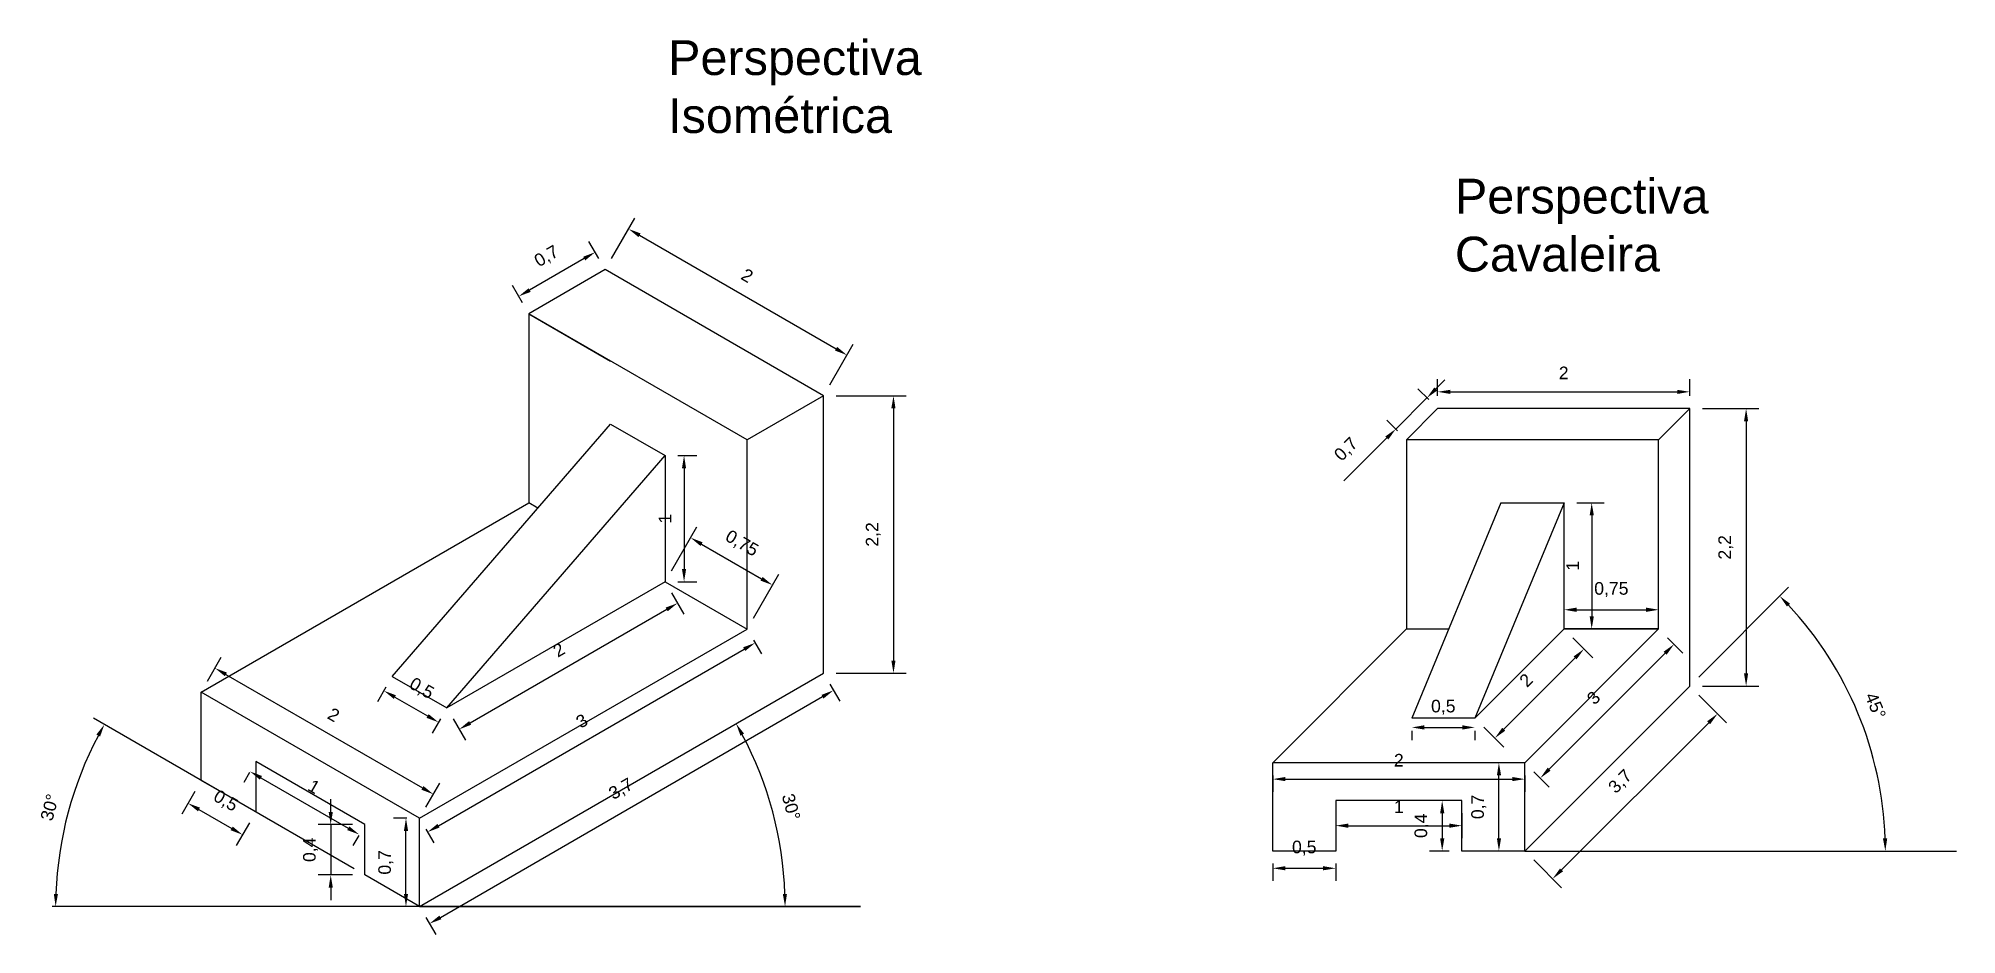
# Model space of a CAD drawing. Header units: millimetres. Extents: x 2217.4 to 2232.6, y 1651.8 to 1658.9.
import ezdxf

# ---------------------------------------------------------------- set-up
doc = ezdxf.new("R2010")
doc.units = ezdxf.units.MM
for name, color, linetype in [('Cavaleira', 7, 'Continuous'), ('Cotas', 10, 'Continuous'), ('Texto', 7, 'Continuous')]:
    doc.layers.add(name, color=color, linetype=linetype)
doc.styles.get("Standard").update_dxf_attribs({"font": 'arial.ttf'})
doc.dimstyles.new('Copy of ISO-25', dxfattribs={"dimtxt": 0.1, "dimasz": 0.1, "dimexe": 0.1, "dimexo": 0.1, "dimgap": 0.1, "dimtad": 1, "dimlfac": 2, "dimtxsty": 'Standard', "dimcen": 2.5, "dimadec": 0, "dimazin": 0, "dimtfac": 1, "dimtmove": 0, "dimatfit": 3, "dimfxl": 1, "dimarcsym": 0})
doc.dimstyles.new('ISO-25', dxfattribs={"dimtxt": 0.1, "dimasz": 0.1, "dimexe": 0.1, "dimexo": 0.1, "dimgap": 0.1, "dimtad": 1, "dimtxsty": 'Standard', "dimcen": 2.5, "dimadec": 0, "dimazin": 0, "dimtfac": 1, "dimtmove": 0, "dimatfit": 3, "dimfxl": 1, "dimarcsym": 0})

# ---------------------------------------------------------------- blocks, each defined once
blk = doc.blocks.new('*D1')
at = {"layer": 'Cotas', "color": 0, "lineweight": -2, "transparency": 16777216}
for p, q in [((2220.189, 1653.726), (2220.123, 1653.612)), ((2220.26, 1653.649), (2220.52, 1653.499)), ((2220.622, 1653.476), (2220.556, 1653.362))]:
    blk.add_line(p, q, dxfattribs=at)
at = {"layer": 'Cotas', "color": 0, "transparency": 16777216}
for points in [[(2220.268, 1653.663), (2220.252, 1653.634), (2220.173, 1653.699)], [(2220.528, 1653.513), (2220.511, 1653.484), (2220.606, 1653.449)]]:
    blk.add_solid(points, dxfattribs=at)
at = {"layer": 'Defpoints', "color": 0, "transparency": 16777216}
for p in [(2220.239, 1653.813), (2220.606, 1653.449), (2220.672, 1653.563)]:
    blk.add_point(p, dxfattribs=at)
at = {"layer": 'Cotas', "color": 0, "transparency": 16777216, "insert": (2220.47, 1653.713), "char_height": 0.1, "attachment_point": 5, "rotation": 330}
blk.add_mtext('0,5', dxfattribs=at)
blk = doc.blocks.new('*D2')
at = {"layer": 'Cotas', "color": 0, "lineweight": -2, "transparency": 16777216}
for p, q in [((2222.454, 1654.65), (2222.656, 1654.998)), ((2222.692, 1654.862), (2223.168, 1654.587)), ((2223.104, 1654.275), (2223.305, 1654.623))]:
    blk.add_line(p, q, dxfattribs=at)
at = {"layer": 'Cotas', "color": 0, "transparency": 16777216}
for points in [[(2222.701, 1654.876), (2222.684, 1654.847), (2222.606, 1654.912)], [(2223.177, 1654.601), (2223.16, 1654.572), (2223.255, 1654.537)]]:
    blk.add_solid(points, dxfattribs=at)
at = {"layer": 'Defpoints', "color": 0, "transparency": 16777216}
for p in [(2222.404, 1654.563), (2223.255, 1654.537), (2223.054, 1654.188)]:
    blk.add_point(p, dxfattribs=at)
at = {"layer": 'Cotas', "color": 0, "transparency": 16777216, "insert": (2223.01, 1654.863), "char_height": 0.1, "attachment_point": 5, "rotation": 330}
blk.add_mtext('0,75', dxfattribs=at)
blk = doc.blocks.new('*D3')
at = {"layer": 'Cotas', "color": 0, "lineweight": -2, "transparency": 16777216}
for p, q in [((2222.454, 1654.476), (2222.552, 1654.307)), ((2222.416, 1654.343), (2220.857, 1653.443)), ((2220.722, 1653.476), (2220.82, 1653.307))]:
    blk.add_line(p, q, dxfattribs=at)
at = {"layer": 'Cotas', "color": 0, "transparency": 16777216}
for points in [[(2222.407, 1654.358), (2222.424, 1654.329), (2222.502, 1654.393)], [(2220.849, 1653.458), (2220.865, 1653.429), (2220.77, 1653.393)]]:
    blk.add_solid(points, dxfattribs=at)
at = {"layer": 'Defpoints', "color": 0, "transparency": 16777216}
for p in [(2222.404, 1654.563), (2220.672, 1653.563), (2220.77, 1653.393)]:
    blk.add_point(p, dxfattribs=at)
at = {"layer": 'Cotas', "color": 0, "transparency": 16777216, "insert": (2221.561, 1654.023), "char_height": 0.1, "attachment_point": 5, "rotation": 30}
blk.add_mtext('2', dxfattribs=at)
blk = doc.blocks.new('*D4')
at = {"layer": 'Cotas', "color": 0, "lineweight": -2, "transparency": 16777216}
for p, q in [((2222.504, 1655.563), (2222.654, 1655.563)), ((2222.554, 1655.463), (2222.554, 1654.663)), ((2222.504, 1654.563), (2222.654, 1654.563))]:
    blk.add_line(p, q, dxfattribs=at)
at = {"layer": 'Cotas', "color": 0, "transparency": 16777216}
for points in [[(2222.537, 1655.463), (2222.57, 1655.463), (2222.554, 1655.563)], [(2222.537, 1654.663), (2222.57, 1654.663), (2222.554, 1654.563)]]:
    blk.add_solid(points, dxfattribs=at)
at = {"layer": 'Defpoints', "color": 0, "transparency": 16777216}
for p in [(2222.404, 1655.563), (2222.404, 1654.563), (2222.554, 1654.563)]:
    blk.add_point(p, dxfattribs=at)
at = {"layer": 'Cotas', "color": 0, "transparency": 16777216, "insert": (2222.403, 1655.063), "char_height": 0.1, "attachment_point": 5, "rotation": 90}
blk.add_mtext('1', dxfattribs=at)
blk = doc.blocks.new('*D6')
at = {"layer": 'Cotas', "color": 0, "lineweight": -2, "transparency": 16777216}
for p, q in [((2219.107, 1653.051), (2219.061, 1652.972)), ((2219.198, 1653.009), (2219.89, 1652.609)), ((2219.973, 1652.551), (2219.927, 1652.472))]:
    blk.add_line(p, q, dxfattribs=at)
at = {"layer": 'Cotas', "color": 0, "transparency": 16777216}
for points in [[(2219.206, 1653.023), (2219.189, 1652.994), (2219.111, 1653.059)], [(2219.899, 1652.623), (2219.882, 1652.594), (2219.977, 1652.559)]]:
    blk.add_solid(points, dxfattribs=at)
at = {"layer": 'Defpoints', "color": 0, "transparency": 16777216}
for p in [(2219.157, 1653.138), (2219.977, 1652.559), (2220.023, 1652.638)]:
    blk.add_point(p, dxfattribs=at)
at = {"layer": 'Cotas', "color": 0, "transparency": 16777216, "insert": (2219.619, 1652.939), "char_height": 0.1, "attachment_point": 5, "rotation": 330}
blk.add_mtext('1', dxfattribs=at)
blk = doc.blocks.new('*D7')
at = {"layer": 'Cotas', "color": 0, "lineweight": -2, "transparency": 16777216}
for p, q in [((2223.71, 1653.751), (2223.789, 1653.615)), ((2220.621, 1651.902), (2223.652, 1653.652)), ((2220.506, 1651.901), (2220.584, 1651.765))]:
    blk.add_line(p, q, dxfattribs=at)
at = {"layer": 'Cotas', "color": 0, "transparency": 16777216}
for points in [[(2223.644, 1653.666), (2223.66, 1653.637), (2223.739, 1653.702)], [(2220.613, 1651.916), (2220.629, 1651.887), (2220.534, 1651.852)]]:
    blk.add_solid(points, dxfattribs=at)
at = {"layer": 'Defpoints', "color": 0, "transparency": 16777216}
for p in [(2223.66, 1653.838), (2223.739, 1653.702), (2220.456, 1651.988)]:
    blk.add_point(p, dxfattribs=at)
at = {"layer": 'Cotas', "color": 0, "transparency": 16777216, "insert": (2222.057, 1652.915), "char_height": 0.1, "attachment_point": 5, "rotation": 30}
blk.add_mtext('3,7', dxfattribs=at)
blk = doc.blocks.new('*D8')
at = {"layer": 'Cotas', "color": 0, "lineweight": -2, "transparency": 16777216}
for p, q in [((2221.978, 1657.125), (2222.164, 1657.447)), ((2222.201, 1657.31), (2223.76, 1656.41)), ((2223.71, 1656.125), (2223.896, 1656.447))]:
    blk.add_line(p, q, dxfattribs=at)
at = {"layer": 'Cotas', "color": 0, "transparency": 16777216}
for points in [[(2222.209, 1657.325), (2222.192, 1657.296), (2222.114, 1657.36)], [(2223.768, 1656.425), (2223.751, 1656.396), (2223.846, 1656.36)]]:
    blk.add_solid(points, dxfattribs=at)
at = {"layer": 'Defpoints', "color": 0, "transparency": 16777216}
for p in [(2221.928, 1657.038), (2223.846, 1656.36), (2223.66, 1656.038)]:
    blk.add_point(p, dxfattribs=at)
at = {"layer": 'Cotas', "color": 0, "transparency": 16777216, "insert": (2223.055, 1656.991), "char_height": 0.1, "attachment_point": 5, "rotation": 330}
blk.add_mtext('2', dxfattribs=at)
blk = doc.blocks.new('*D9')
at = {"layer": 'Cotas', "color": 0, "lineweight": -2, "transparency": 16777216}
for p, q in [((2223.76, 1656.038), (2224.315, 1656.038)), ((2224.215, 1655.938), (2224.215, 1653.938)), ((2223.76, 1653.838), (2224.315, 1653.838))]:
    blk.add_line(p, q, dxfattribs=at)
at = {"layer": 'Cotas', "color": 0, "transparency": 16777216}
for points in [[(2224.198, 1655.938), (2224.231, 1655.938), (2224.215, 1656.038)], [(2224.198, 1653.938), (2224.231, 1653.938), (2224.215, 1653.838)]]:
    blk.add_solid(points, dxfattribs=at)
at = {"layer": 'Defpoints', "color": 0, "transparency": 16777216}
for p in [(2223.66, 1656.038), (2223.66, 1653.838), (2224.215, 1653.838)]:
    blk.add_point(p, dxfattribs=at)
at = {"layer": 'Cotas', "color": 0, "transparency": 16777216, "insert": (2224.055, 1654.938), "char_height": 0.1, "attachment_point": 5, "rotation": 90}
blk.add_mtext('2,2', dxfattribs=at)
blk = doc.blocks.new('*D11')
at = {"layer": 'Cotas', "color": 0, "lineweight": -2, "transparency": 16777216}
for p, q in [((2223.104, 1654.101), (2223.167, 1653.992)), ((2220.606, 1652.628), (2223.031, 1654.028)), ((2220.506, 1652.601), (2220.569, 1652.492))]:
    blk.add_line(p, q, dxfattribs=at)
at = {"layer": 'Cotas', "color": 0, "transparency": 16777216}
for points in [[(2223.022, 1654.043), (2223.039, 1654.014), (2223.117, 1654.078)], [(2220.598, 1652.643), (2220.614, 1652.614), (2220.519, 1652.578)]]:
    blk.add_solid(points, dxfattribs=at)
at = {"layer": 'Defpoints', "color": 0, "transparency": 16777216}
for p in [(2223.054, 1654.188), (2223.117, 1654.078), (2220.456, 1652.688)]:
    blk.add_point(p, dxfattribs=at)
at = {"layer": 'Cotas', "color": 0, "transparency": 16777216, "insert": (2221.743, 1653.459), "char_height": 0.1, "attachment_point": 5, "rotation": 30}
blk.add_mtext('3', dxfattribs=at)
blk = doc.blocks.new('*D12')
at = {"layer": 'Cotas', "color": 0, "lineweight": -2, "transparency": 16777216}
for p, q in [((2220.356, 1652.688), (2220.248, 1652.688)), ((2220.348, 1652.088), (2220.348, 1652.588)), ((2220.356, 1651.988), (2220.248, 1651.988))]:
    blk.add_line(p, q, dxfattribs=at)
at = {"layer": 'Cotas', "color": 0, "transparency": 16777216}
for points in [[(2220.332, 1652.588), (2220.365, 1652.588), (2220.348, 1652.688)], [(2220.332, 1652.088), (2220.365, 1652.088), (2220.348, 1651.988)]]:
    blk.add_solid(points, dxfattribs=at)
at = {"layer": 'Defpoints', "color": 0, "transparency": 16777216}
for p in [(2220.348, 1652.688), (2220.456, 1652.688), (2220.456, 1651.988)]:
    blk.add_point(p, dxfattribs=at)
at = {"layer": 'Cotas', "color": 0, "transparency": 16777216, "insert": (2220.188, 1652.338), "char_height": 0.1, "attachment_point": 5, "rotation": 90}
blk.add_mtext('0,7', dxfattribs=at)
blk = doc.blocks.new('*D13')
at = {"layer": 'Cotas', "color": 0, "lineweight": -2, "transparency": 16777216}
for p, q in [((2221.878, 1657.125), (2221.799, 1657.262)), ((2221.762, 1657.126), (2221.329, 1656.876)), ((2221.272, 1656.775), (2221.192, 1656.912))]:
    blk.add_line(p, q, dxfattribs=at)
at = {"layer": 'Cotas', "color": 0, "transparency": 16777216}
for points in [[(2221.754, 1657.14), (2221.77, 1657.111), (2221.849, 1657.176)], [(2221.321, 1656.89), (2221.337, 1656.861), (2221.242, 1656.826)]]:
    blk.add_solid(points, dxfattribs=at)
at = {"layer": 'Defpoints', "color": 0, "transparency": 16777216}
for p in [(2221.928, 1657.038), (2221.242, 1656.826), (2221.322, 1656.688)]:
    blk.add_point(p, dxfattribs=at)
at = {"layer": 'Cotas', "color": 0, "transparency": 16777216, "insert": (2221.466, 1657.139), "char_height": 0.1, "attachment_point": 5, "rotation": 30}
blk.add_mtext('0,7', dxfattribs=at)
blk = doc.blocks.new('*D14')
at = {"layer": 'Cotas', "color": 0, "lineweight": -2, "transparency": 16777216}
for p, q in [((2218.674, 1652.901), (2218.569, 1652.721)), ((2218.706, 1652.757), (2218.966, 1652.607)), ((2219.107, 1652.651), (2219.002, 1652.471))]:
    blk.add_line(p, q, dxfattribs=at)
at = {"layer": 'Cotas', "color": 0, "transparency": 16777216}
for points in [[(2218.714, 1652.772), (2218.698, 1652.743), (2218.619, 1652.807)], [(2218.974, 1652.622), (2218.957, 1652.593), (2219.052, 1652.557)]]:
    blk.add_solid(points, dxfattribs=at)
at = {"layer": 'Defpoints', "color": 0, "transparency": 16777216}
for p in [(2218.724, 1652.988), (2219.157, 1652.738), (2219.052, 1652.557)]:
    blk.add_point(p, dxfattribs=at)
at = {"layer": 'Cotas', "color": 0, "transparency": 16777216, "insert": (2218.916, 1652.821), "char_height": 0.1, "attachment_point": 5, "rotation": 330}
blk.add_mtext('0,5', dxfattribs=at)
blk = doc.blocks.new('*D15')
at = {"layer": 'Cotas', "color": 0, "lineweight": -2, "transparency": 16777216}
for p, q in [((2219.751, 1652.738), (2219.751, 1652.838)), ((2219.923, 1652.638), (2219.651, 1652.638)), ((2219.751, 1652.638), (2219.751, 1652.238)), ((2219.923, 1652.238), (2219.651, 1652.238)), ((2219.751, 1652.138), (2219.751, 1652.038))]:
    blk.add_line(p, q, dxfattribs=at)
at = {"layer": 'Cotas', "color": 0, "transparency": 16777216}
for points in [[(2219.735, 1652.738), (2219.768, 1652.738), (2219.751, 1652.638)], [(2219.735, 1652.138), (2219.768, 1652.138), (2219.751, 1652.238)]]:
    blk.add_solid(points, dxfattribs=at)
at = {"layer": 'Defpoints', "color": 0, "transparency": 16777216}
for p in [(2220.023, 1652.638), (2219.751, 1652.238), (2220.023, 1652.238)]:
    blk.add_point(p, dxfattribs=at)
at = {"layer": 'Cotas', "color": 0, "transparency": 16777216, "insert": (2219.591, 1652.438), "char_height": 0.1, "attachment_point": 5, "rotation": 90}
blk.add_mtext('0,4', dxfattribs=at)
blk = doc.blocks.new('*D16')
at = {"layer": 'Cotas', "color": 0, "lineweight": -2, "transparency": 16777216}
for p, q in [((2229.534, 1654.289), (2229.534, 1654.441)), ((2230.284, 1654.289), (2230.284, 1654.441)), ((2229.634, 1654.341), (2230.184, 1654.341))]:
    blk.add_line(p, q, dxfattribs=at)
at = {"layer": 'Cotas', "color": 0, "transparency": 16777216}
for points in [[(2229.634, 1654.358), (2229.634, 1654.324), (2229.534, 1654.341)], [(2230.184, 1654.358), (2230.184, 1654.324), (2230.284, 1654.341)]]:
    blk.add_solid(points, dxfattribs=at)
at = {"layer": 'Defpoints', "color": 0, "transparency": 16777216}
for p in [(2230.284, 1654.341), (2229.534, 1654.189), (2230.284, 1654.189)]:
    blk.add_point(p, dxfattribs=at)
at = {"layer": 'Cotas', "color": 0, "transparency": 16777216, "insert": (2229.909, 1654.501), "char_height": 0.1, "attachment_point": 5}
blk.add_mtext('0,75', dxfattribs=at)
blk = doc.blocks.new('*D17')
at = {"layer": 'Cotas', "color": 0, "lineweight": -2, "transparency": 16777216}
for p, q in [((2229.634, 1655.189), (2229.853, 1655.189)), ((2229.753, 1655.089), (2229.753, 1654.289)), ((2229.634, 1654.189), (2229.853, 1654.189))]:
    blk.add_line(p, q, dxfattribs=at)
at = {"layer": 'Cotas', "color": 0, "transparency": 16777216}
for points in [[(2229.737, 1655.089), (2229.77, 1655.089), (2229.753, 1655.189)], [(2229.737, 1654.289), (2229.77, 1654.289), (2229.753, 1654.189)]]:
    blk.add_solid(points, dxfattribs=at)
at = {"layer": 'Defpoints', "color": 0, "transparency": 16777216}
for p in [(2229.534, 1655.189), (2229.534, 1654.189), (2229.753, 1654.189)]:
    blk.add_point(p, dxfattribs=at)
at = {"layer": 'Cotas', "color": 0, "transparency": 16777216, "insert": (2229.603, 1654.689), "char_height": 0.1, "attachment_point": 5, "rotation": 90}
blk.add_mtext('1', dxfattribs=at)
blk = doc.blocks.new('*D18')
at = {"layer": 'Cotas', "color": 0, "lineweight": -2, "transparency": 16777216}
for p, q in [((2228.326, 1653.382), (2228.326, 1653.308)), ((2228.426, 1653.408), (2228.726, 1653.408)), ((2228.826, 1653.382), (2228.826, 1653.308))]:
    blk.add_line(p, q, dxfattribs=at)
at = {"layer": 'Cotas', "color": 0, "transparency": 16777216}
for points in [[(2228.426, 1653.425), (2228.426, 1653.391), (2228.326, 1653.408)], [(2228.726, 1653.425), (2228.726, 1653.391), (2228.826, 1653.408)]]:
    blk.add_solid(points, dxfattribs=at)
at = {"layer": 'Defpoints', "color": 0, "transparency": 16777216}
for p in [(2228.326, 1653.482), (2228.826, 1653.482), (2228.826, 1653.408)]:
    blk.add_point(p, dxfattribs=at)
at = {"layer": 'Cotas', "color": 0, "transparency": 16777216, "insert": (2228.576, 1653.568), "char_height": 0.1, "attachment_point": 5}
blk.add_mtext('0,5', dxfattribs=at)
blk = doc.blocks.new('*D19')
at = {"layer": 'Cotas', "color": 0, "lineweight": -2, "transparency": 16777216}
for p, q in [((2227.223, 1652.328), (2227.223, 1652.191)), ((2227.323, 1652.291), (2227.623, 1652.291)), ((2227.723, 1652.328), (2227.723, 1652.191))]:
    blk.add_line(p, q, dxfattribs=at)
at = {"layer": 'Cotas', "color": 0, "transparency": 16777216}
for points in [[(2227.323, 1652.308), (2227.323, 1652.275), (2227.223, 1652.291)], [(2227.623, 1652.308), (2227.623, 1652.275), (2227.723, 1652.291)]]:
    blk.add_solid(points, dxfattribs=at)
at = {"layer": 'Defpoints', "color": 0, "transparency": 16777216}
for p in [(2227.223, 1652.428), (2227.723, 1652.428), (2227.723, 1652.291)]:
    blk.add_point(p, dxfattribs=at)
at = {"layer": 'Cotas', "color": 0, "transparency": 16777216, "insert": (2227.473, 1652.451), "char_height": 0.1, "attachment_point": 5}
blk.add_mtext('0,5', dxfattribs=at)
blk = doc.blocks.new('*D20')
at = {"layer": 'Cotas', "color": 0, "lineweight": -2, "transparency": 16777216}
for p, q in [((2227.723, 1652.728), (2227.723, 1652.529)), ((2228.723, 1652.728), (2228.723, 1652.529)), ((2227.823, 1652.629), (2228.623, 1652.629))]:
    blk.add_line(p, q, dxfattribs=at)
at = {"layer": 'Cotas', "color": 0, "transparency": 16777216}
for points in [[(2227.823, 1652.646), (2227.823, 1652.612), (2227.723, 1652.629)], [(2228.623, 1652.646), (2228.623, 1652.612), (2228.723, 1652.629)]]:
    blk.add_solid(points, dxfattribs=at)
at = {"layer": 'Defpoints', "color": 0, "transparency": 16777216}
for p in [(2227.723, 1652.828), (2228.723, 1652.828), (2228.723, 1652.629)]:
    blk.add_point(p, dxfattribs=at)
at = {"layer": 'Cotas', "color": 0, "transparency": 16777216, "insert": (2228.223, 1652.779), "char_height": 0.1, "attachment_point": 5}
blk.add_mtext('1', dxfattribs=at)
blk = doc.blocks.new('*D21')
at = {"layer": 'Cotas', "color": 0, "lineweight": -2, "transparency": 16777216}
for p, q in [((2227.223, 1653.028), (2227.223, 1652.898)), ((2227.323, 1652.998), (2229.123, 1652.998)), ((2229.223, 1653.028), (2229.223, 1652.898))]:
    blk.add_line(p, q, dxfattribs=at)
at = {"layer": 'Cotas', "color": 0, "transparency": 16777216}
for points in [[(2227.323, 1653.015), (2227.323, 1652.982), (2227.223, 1652.998)], [(2229.123, 1653.015), (2229.123, 1652.982), (2229.223, 1652.998)]]:
    blk.add_solid(points, dxfattribs=at)
at = {"layer": 'Defpoints', "color": 0, "transparency": 16777216}
for p in [(2227.223, 1653.128), (2229.223, 1653.128), (2229.223, 1652.998)]:
    blk.add_point(p, dxfattribs=at)
at = {"layer": 'Cotas', "color": 0, "transparency": 16777216, "insert": (2228.223, 1653.148), "char_height": 0.1, "attachment_point": 5}
blk.add_mtext('2', dxfattribs=at)
blk = doc.blocks.new('*D22')
at = {"layer": 'Cotas', "color": 0, "lineweight": -2, "transparency": 16777216}
for p, q in [((2228.531, 1656.036), (2228.531, 1656.169)), ((2228.631, 1656.069), (2230.431, 1656.069)), ((2230.531, 1656.036), (2230.531, 1656.169))]:
    blk.add_line(p, q, dxfattribs=at)
at = {"layer": 'Cotas', "color": 0, "transparency": 16777216}
for points in [[(2228.631, 1656.085), (2228.631, 1656.052), (2228.531, 1656.069)], [(2230.431, 1656.085), (2230.431, 1656.052), (2230.531, 1656.069)]]:
    blk.add_solid(points, dxfattribs=at)
at = {"layer": 'Defpoints', "color": 0, "transparency": 16777216}
for p in [(2230.531, 1656.069), (2228.531, 1655.936), (2230.531, 1655.936)]:
    blk.add_point(p, dxfattribs=at)
at = {"layer": 'Cotas', "color": 0, "transparency": 16777216, "insert": (2229.531, 1656.219), "char_height": 0.1, "attachment_point": 5}
blk.add_mtext('2', dxfattribs=at)
blk = doc.blocks.new('*D23')
at = {"layer": 'Cotas', "color": 0, "lineweight": -2, "transparency": 16777216}
for p, q in [((2230.631, 1655.936), (2231.078, 1655.936)), ((2230.978, 1655.836), (2230.978, 1653.836)), ((2230.631, 1653.736), (2231.078, 1653.736))]:
    blk.add_line(p, q, dxfattribs=at)
at = {"layer": 'Cotas', "color": 0, "transparency": 16777216}
for points in [[(2230.961, 1655.836), (2230.994, 1655.836), (2230.978, 1655.936)], [(2230.961, 1653.836), (2230.994, 1653.836), (2230.978, 1653.736)]]:
    blk.add_solid(points, dxfattribs=at)
at = {"layer": 'Defpoints', "color": 0, "transparency": 16777216}
for p in [(2230.531, 1655.936), (2230.531, 1653.736), (2230.978, 1653.736)]:
    blk.add_point(p, dxfattribs=at)
at = {"layer": 'Cotas', "color": 0, "transparency": 16777216, "insert": (2230.817, 1654.836), "char_height": 0.1, "attachment_point": 5, "rotation": 90}
blk.add_mtext('2,2', dxfattribs=at)
blk = doc.blocks.new('*D28')
at = {"layer": 'Cotas', "color": 0, "lineweight": -2, "transparency": 16777216}
for p, q in [((2230.602, 1653.665), (2230.822, 1653.445)), ((2230.681, 1653.445), (2229.514, 1652.278)), ((2229.294, 1652.357), (2229.514, 1652.137))]:
    blk.add_line(p, q, dxfattribs=at)
at = {"layer": 'Cotas', "color": 0, "transparency": 16777216}
for points in [[(2230.669, 1653.457), (2230.692, 1653.433), (2230.751, 1653.516)], [(2229.502, 1652.29), (2229.526, 1652.267), (2229.443, 1652.208)]]:
    blk.add_solid(points, dxfattribs=at)
at = {"layer": 'Defpoints', "color": 0, "transparency": 16777216}
for p in [(2230.531, 1653.736), (2229.223, 1652.428), (2229.443, 1652.208)]:
    blk.add_point(p, dxfattribs=at)
at = {"layer": 'Cotas', "color": 0, "transparency": 16777216, "insert": (2229.984, 1652.975), "char_height": 0.1, "attachment_point": 5, "rotation": 45}
blk.add_mtext('3,7', dxfattribs=at)
blk = doc.blocks.new('*D29')
at = {"layer": 'Cotas', "color": 0, "lineweight": -2, "transparency": 16777216}
for p, q in [((2228.46, 1656.007), (2228.375, 1656.092)), ((2228.517, 1656.092), (2228.588, 1656.163)), ((2228.446, 1656.021), (2228.199, 1655.774)), ((2228.213, 1655.759), (2228.128, 1655.844)), ((2228.128, 1655.703), (2227.787, 1655.362))]:
    blk.add_line(p, q, dxfattribs=at)
at = {"layer": 'Cotas', "color": 0, "transparency": 16777216}
for points in [[(2228.505, 1656.104), (2228.529, 1656.08), (2228.446, 1656.021)], [(2228.116, 1655.715), (2228.14, 1655.691), (2228.199, 1655.774)]]:
    blk.add_solid(points, dxfattribs=at)
at = {"layer": 'Defpoints', "color": 0, "transparency": 16777216}
for p in [(2228.531, 1655.936), (2228.199, 1655.774), (2228.284, 1655.689)]:
    blk.add_point(p, dxfattribs=at)
at = {"layer": 'Cotas', "color": 0, "transparency": 16777216, "insert": (2227.809, 1655.61), "char_height": 0.1, "attachment_point": 5, "rotation": 45}
blk.add_mtext('0,7', dxfattribs=at)
blk = doc.blocks.new('*D30')
at = {"layer": 'Cotas', "color": 0, "lineweight": -2, "transparency": 16777216}
for p, q in [((2230.602, 1653.807), (2231.315, 1654.52)), ((2230.354, 1654.118), (2230.476, 1653.996)), ((2230.335, 1653.996), (2229.416, 1653.077)), ((2229.294, 1653.057), (2229.416, 1652.935))]:
    blk.add_line(p, q, dxfattribs=at)
blk.add_arc((2229.223, 1652.428), 2.859, 2.0043, 42.9957, dxfattribs=at)
at = {"layer": 'Cotas', "color": 0, "transparency": 16777216}
for points in [[(2231.302, 1654.366), (2231.326, 1654.389), (2231.244, 1654.45)], [(2230.323, 1654.008), (2230.347, 1653.984), (2230.406, 1654.067)], [(2229.404, 1653.089), (2229.427, 1653.065), (2229.345, 1653.006)], [(2232.097, 1652.528), (2232.063, 1652.528), (2232.082, 1652.428)]]:
    blk.add_solid(points, dxfattribs=at)
at = {"layer": 'Defpoints', "color": 0, "transparency": 16777216}
for p in [(2230.284, 1654.189), (2230.531, 1653.736), (2231.984, 1653.168), (2229.223, 1653.128), (2229.345, 1653.006), (2229.223, 1652.428), (2229.223, 1652.428), (2232.648, 1652.428)]:
    blk.add_point(p, dxfattribs=at)
at = {"layer": 'Cotas', "color": 0, "transparency": 16777216, "char_height": 0.1, "attachment_point": 5}
for s, insert, rotation in [('3', (2229.768, 1653.643), 45), ('45°', (2232.004, 1653.58), 292.5)]:
    blk.add_mtext(s, dxfattribs=dict(at, insert=insert, rotation=rotation))
blk = doc.blocks.new('*D31')
at = {"layer": 'Cotas', "color": 0, "lineweight": -2, "transparency": 16777216}
for p, q in [((2229.604, 1654.118), (2229.763, 1653.959)), ((2229.621, 1653.959), (2229.056, 1653.394)), ((2228.897, 1653.411), (2229.056, 1653.252))]:
    blk.add_line(p, q, dxfattribs=at)
blk.add_arc((2220.456, 1651.988), 2.9, 1.9761, 28.0239, dxfattribs=at)
at = {"layer": 'Cotas', "color": 0, "transparency": 16777216}
for points in [[(2229.61, 1653.971), (2229.633, 1653.948), (2229.692, 1654.03)], [(2223.001, 1653.342), (2223.03, 1653.359), (2222.967, 1653.438)], [(2229.044, 1653.406), (2229.067, 1653.382), (2228.985, 1653.323)], [(2223.37, 1652.088), (2223.337, 1652.088), (2223.355, 1651.988)]]:
    blk.add_solid(points, dxfattribs=at)
at = {"layer": 'Defpoints', "color": 0, "transparency": 16777216}
for p in [(2229.534, 1654.189), (2223.66, 1653.838), (2228.826, 1653.482), (2228.985, 1653.323), (2223.311, 1652.492), (2217.541, 1651.988), (2220.456, 1651.988), (2223.953, 1651.988)]:
    blk.add_point(p, dxfattribs=at)
at = {"layer": 'Cotas', "color": 0, "transparency": 16777216, "char_height": 0.1, "attachment_point": 5}
for s, insert, rotation in [('2', (2229.232, 1653.783), 45), ('30°', (2223.403, 1652.778), 285)]:
    blk.add_mtext(s, dxfattribs=dict(at, insert=insert, rotation=rotation))
blk = doc.blocks.new('*D32')
at = {"layer": 'Cotas', "color": 0, "lineweight": -2, "transparency": 16777216}
for p, q in [((2219.936, 1652.288), (2217.87, 1653.481)), ((2229.123, 1653.128), (2228.917, 1653.128)), ((2229.017, 1652.528), (2229.017, 1653.028)), ((2229.123, 1652.428), (2228.917, 1652.428))]:
    blk.add_line(p, q, dxfattribs=at)
blk.add_arc((2220.456, 1651.988), 2.886, 151.9852, 178.0148, dxfattribs=at)
at = {"layer": 'Cotas', "color": 0, "transparency": 16777216}
for points in [[(2217.893, 1653.352), (2217.922, 1653.336), (2217.956, 1653.431)], [(2229.001, 1653.028), (2229.034, 1653.028), (2229.017, 1653.128)], [(2229.001, 1652.528), (2229.034, 1652.528), (2229.017, 1652.428)], [(2217.588, 1652.088), (2217.555, 1652.088), (2217.569, 1651.988)]]:
    blk.add_solid(points, dxfattribs=at)
at = {"layer": 'Defpoints', "color": 0, "transparency": 16777216}
for p in [(2229.017, 1653.128), (2229.223, 1653.128), (2217.744, 1652.975), (2229.223, 1652.428), (2220.023, 1652.238), (2217.541, 1651.988), (2220.456, 1651.988), (2223.953, 1651.988)]:
    blk.add_point(p, dxfattribs=at)
at = {"layer": 'Cotas', "color": 0, "transparency": 16777216, "char_height": 0.1, "attachment_point": 5}
for s, insert, rotation in [('30°', (2217.522, 1652.774), 75), ('0,7', (2228.857, 1652.778), 90)]:
    blk.add_mtext(s, dxfattribs=dict(at, insert=insert, rotation=rotation))
blk = doc.blocks.new('*D33')
at = {"layer": 'Cotas', "color": 0, "lineweight": -2, "transparency": 16777216}
for p, q in [((2228.623, 1652.828), (2228.467, 1652.828)), ((2228.567, 1652.728), (2228.567, 1652.528)), ((2228.623, 1652.428), (2228.467, 1652.428))]:
    blk.add_line(p, q, dxfattribs=at)
at = {"layer": 'Cotas', "color": 0, "transparency": 16777216}
for points in [[(2228.551, 1652.728), (2228.584, 1652.728), (2228.567, 1652.828)], [(2228.551, 1652.528), (2228.584, 1652.528), (2228.567, 1652.428)]]:
    blk.add_solid(points, dxfattribs=at)
at = {"layer": 'Defpoints', "color": 0, "transparency": 16777216}
for p in [(2228.723, 1652.828), (2228.567, 1652.428), (2228.723, 1652.428)]:
    blk.add_point(p, dxfattribs=at)
at = {"layer": 'Cotas', "color": 0, "transparency": 16777216, "insert": (2228.407, 1652.628), "char_height": 0.1, "attachment_point": 5, "rotation": 90}
blk.add_mtext('0,4', dxfattribs=at)
blk = doc.blocks.new('*D34')
at = {"layer": 'Cotas', "color": 0, "lineweight": -2, "transparency": 16777216}
for p, q in [((2218.774, 1653.775), (2218.883, 1653.965)), ((2218.92, 1653.828), (2220.479, 1652.928)), ((2220.506, 1652.775), (2220.616, 1652.965))]:
    blk.add_line(p, q, dxfattribs=at)
at = {"layer": 'Cotas', "color": 0, "transparency": 16777216}
for points in [[(2218.928, 1653.843), (2218.912, 1653.814), (2218.833, 1653.878)], [(2220.487, 1652.943), (2220.471, 1652.914), (2220.566, 1652.878)]]:
    blk.add_solid(points, dxfattribs=at)
at = {"layer": 'Defpoints', "color": 0, "transparency": 16777216}
for p in [(2218.724, 1653.688), (2220.566, 1652.878), (2220.456, 1652.688)]:
    blk.add_point(p, dxfattribs=at)
at = {"layer": 'Cotas', "color": 0, "transparency": 16777216, "insert": (2219.775, 1653.508), "char_height": 0.1, "attachment_point": 5, "rotation": 330}
blk.add_mtext('2', dxfattribs=at)

msp = doc.modelspace()

# ---------------------------------------------------------------- linework, layer by layer
for p, q in [((2221.928, 1657.0381), (2221.3218, 1656.6881)), ((2223.6601, 1656.0381), (2221.928, 1657.0381)), ((2223.0538, 1655.6881), (2221.3218, 1656.6881)), ((2221.3218, 1656.6881), (2221.9713, 1656.3131)), ((2221.3218, 1656.6881), (2221.3218, 1655.1881)), ((2223.6601, 1656.0381), (2223.0538, 1655.6881)), ((2223.6601, 1653.8381), (2223.6601, 1656.0381)), ((2220.2393, 1653.8131), (2221.9713, 1655.8131)), ((2221.9713, 1655.8131), (2222.4043, 1655.5631)), ((2223.0538, 1654.1881), (2223.0538, 1655.6881)), ((2220.6723, 1653.5631), (2222.4043, 1655.5631)), ((2222.4043, 1655.5631), (2222.4043, 1654.5631)), ((2218.7237, 1653.6881), (2221.3218, 1655.1881)), ((2221.394, 1655.1464), (2221.3218, 1655.1881)), ((2222.4043, 1654.5631), (2220.6723, 1653.5631)), ((2222.4043, 1654.5631), (2223.0538, 1654.1881)), ((2220.4558, 1652.6881), (2223.0538, 1654.1881)), ((2220.2393, 1653.8131), (2220.6723, 1653.5631)), ((2220.4558, 1651.9881), (2223.6601, 1653.8381)), ((2218.7237, 1652.9881), (2218.7237, 1653.6881)), ((2220.4558, 1652.6881), (2218.7237, 1653.6881)), ((2219.1567, 1652.7381), (2218.7237, 1652.9881)), ((2220.0228, 1652.6381), (2219.1567, 1653.1381)), ((2219.1567, 1653.1381), (2219.1567, 1652.7381)), ((2220.4558, 1651.9881), (2220.4558, 1652.6881)), ((2220.0228, 1652.2381), (2220.0228, 1652.6381)), ((2229.2229, 1652.428), (2232.6476, 1652.428)), ((2220.4558, 1651.9881), (2220.0228, 1652.2381)), ((2223.9529, 1651.9881), (2217.541, 1651.9881)), ((2220.4558, 1651.9881), (2223.9529, 1651.9881))]:
    msp.add_line(p, q)
at = {"layer": 'Cavaleira'}
for p, q in [((2228.2836, 1655.6887), (2228.5311, 1655.9361)), ((2230.5311, 1655.9361), (2228.5311, 1655.9361)), ((2230.2836, 1655.6887), (2230.5311, 1655.9361)), ((2230.5311, 1653.7361), (2230.5311, 1655.9361)), ((2230.2836, 1655.6887), (2228.2836, 1655.6887)), ((2228.2836, 1655.6887), (2228.2836, 1654.1887)), ((2230.2836, 1654.1887), (2230.2836, 1655.6887)), ((2229.0336, 1655.1887), (2228.3265, 1653.4816)), ((2229.5336, 1655.1887), (2228.8265, 1653.4816)), ((2229.0336, 1655.1887), (2229.5336, 1655.1887)), ((2229.5336, 1654.1887), (2229.5336, 1655.1887)), ((2227.2229, 1653.128), (2228.2836, 1654.1887)), ((2228.2836, 1654.1887), (2228.6194, 1654.1887)), ((2229.5336, 1654.1887), (2228.8265, 1653.4816)), ((2229.2229, 1653.128), (2230.2836, 1654.1887)), ((2230.2836, 1654.1887), (2229.5336, 1654.1887)), ((2229.5336, 1654.1887), (2230.2836, 1654.1887)), ((2229.2229, 1652.428), (2230.5311, 1653.7361)), ((2228.8265, 1653.4816), (2228.3265, 1653.4816)), ((2227.2229, 1652.428), (2227.2229, 1653.128)), ((2229.2229, 1653.128), (2227.2229, 1653.128)), ((2229.2229, 1652.428), (2229.2229, 1653.128)), ((2228.7229, 1652.828), (2227.7229, 1652.828)), ((2227.7229, 1652.828), (2227.7229, 1652.428)), ((2228.7229, 1652.428), (2228.7229, 1652.828)), ((2227.7229, 1652.428), (2227.2229, 1652.428)), ((2229.2229, 1652.428), (2228.7229, 1652.428))]:
    msp.add_line(p, q, dxfattribs=at)

# ---------------------------------------------------------------- texts
at = {"layer": 'Texto', "char_height": 0.2757, "attachment_point": 1}
for s, insert in [('Perspectiva Isométrica', (2222.4271, 1658.8566)), ('Perspectiva Cavaleira', (2228.668, 1657.7585))]:
    msp.add_mtext_dynamic_manual_height_columns(s, width=0.007992, gutter_width=12.5, heights=[0], dxfattribs=dict(at, insert=insert))

# ---------------------------------------------------------------- dimensions: what is measured, and where the dimension line sits
at = {"layer": 'Cotas'}
for p1, p2, distance, dimstyle, picture, middle in [((2221.928, 1657.0381), (2223.6601, 1656.0381), 0.3722, 'ISO-25', '*D8', (2223.0553, 1656.9906)), ((2221.928, 1657.0381), (2221.3218, 1656.6881), -0.1587, 'ISO-25', '*D13', (2221.4655, 1657.1392)), ((2228.5311, 1655.9361), (2230.5311, 1655.9361), 0.1325, 'ISO-25', '*D22', (2229.5311, 1656.2188)), ((2223.6601, 1656.0381), (2223.6601, 1653.8381), 0.5546, 'ISO-25', '*D9', (2224.0545, 1654.9381)), ((2228.5311, 1655.9361), (2228.2836, 1655.6887), -0.1201, 'Copy of ISO-25', '*D29', (2227.809, 1655.6103)), ((2230.5311, 1655.9361), (2230.5311, 1653.7361), 0.4465, 'ISO-25', '*D23', (2230.8175, 1654.8361)), ((2222.4043, 1655.5631), (2222.4043, 1654.5631), 0.1492, 'ISO-25', '*D4', (2222.4033, 1655.0631)), ((2229.5336, 1655.1887), (2229.5336, 1654.1887), 0.2197, 'ISO-25', '*D17', (2229.6031, 1654.6887)), ((2222.4043, 1654.5631), (2223.0538, 1654.1881), 0.4025, 'ISO-25', '*D2', (2223.0104, 1654.8628)), ((2222.4043, 1654.5631), (2220.6723, 1653.5631), 0.1962, 'ISO-25', '*D3', (2221.5613, 1654.0233)), ((2230.2836, 1654.1887), (2229.2229, 1653.128), 0.1725, 'Copy of ISO-25', '*D30', (2229.7684, 1653.6432)), ((2229.5336, 1654.1887), (2230.2836, 1654.1887), 0.1524, 'ISO-25', '*D16', (2229.9086, 1654.5012)), ((2229.5336, 1654.1887), (2228.8265, 1653.4816), 0.2241, 'Copy of ISO-25', '*D31', (2229.2323, 1653.7828)), ((2220.4558, 1652.6881), (2223.0538, 1654.1881), -0.1269, 'ISO-25', '*D11', (2221.7427, 1653.459)), ((2218.7237, 1653.6881), (2220.4558, 1652.6881), 0.2195, 'ISO-25', '*D34', (2219.7746, 1653.5083)), ((2220.2393, 1653.8131), (2220.6723, 1653.5631), -0.1319, 'ISO-25', '*D1', (2220.4699, 1653.7125)), ((2220.4558, 1651.9881), (2223.6601, 1653.8381), -0.1574, 'ISO-25', '*D7', (2222.0566, 1652.9154)), ((2228.3265, 1653.4816), (2228.8265, 1653.4816), -0.0736, 'ISO-25', '*D18', (2228.5765, 1653.5681)), ((2230.5311, 1653.7361), (2229.2229, 1652.428), 0.3115, 'Copy of ISO-25', '*D28', (2229.9841, 1652.975)), ((2229.2229, 1652.428), (2229.2229, 1653.128), 0.2058, 'ISO-25', '*D32', (2228.8571, 1652.778)), ((2227.2229, 1653.128), (2229.2229, 1653.128), -0.1297, 'ISO-25', '*D21', (2228.2229, 1653.1485)), ((2218.7237, 1652.9881), (2219.1567, 1652.7381), -0.2089, 'ISO-25', '*D14', (2218.9158, 1652.8208)), ((2219.1567, 1653.1381), (2220.0228, 1652.6381), -0.0914, 'ISO-25', '*D6', (2219.6191, 1652.939)), ((2220.0228, 1652.6381), (2220.0228, 1652.2381), -0.2713, 'ISO-25', '*D15', (2219.5914, 1652.4381)), ((2227.7229, 1652.828), (2228.7229, 1652.828), -0.1989, 'ISO-25', '*D20', (2228.2229, 1652.7794)), ((2220.4558, 1651.9881), (2220.4558, 1652.6881), 0.1075, 'ISO-25', '*D12', (2220.1881, 1652.3381)), ((2228.7229, 1652.828), (2228.7229, 1652.428), -0.1555, 'ISO-25', '*D33', (2228.4074, 1652.628)), ((2227.2229, 1652.428), (2227.7229, 1652.428), -0.1368, 'ISO-25', '*D19', (2227.4729, 1652.4513))]:
    dim = msp.add_aligned_dim(p1=p1, p2=p2, distance=distance, dimstyle=dimstyle, dxfattribs=at)
    dim.commit()
    dim.dimension.update_dxf_attribs({"geometry": picture, "text_midpoint": middle})
for base, line1, line2, picture, middle in [((2231.9844, 1653.1679), ((2229.2229, 1652.428), (2230.5311, 1653.7361)), ((2229.2229, 1652.428), (2232.6476, 1652.428)), '*D30', (2232.0035, 1653.5798)), ((2223.3114, 1652.4916), ((2220.4558, 1651.9881), (2223.6601, 1653.8381)), ((2223.9529, 1651.9881), (2217.541, 1651.9881)), '*D31', (2223.4026, 1652.7777)), ((2217.7435, 1652.9753), ((2220.4558, 1651.9881), (2220.0228, 1652.2381)), ((2223.9529, 1651.9881), (2217.541, 1651.9881)), '*D32', (2217.5218, 1652.7742))]:
    dim = msp.add_angular_dim_2l(base=base, line1=line1, line2=line2, dimstyle='ISO-25', dxfattribs=at)
    dim.commit()
    dim.dimension.update_dxf_attribs({"geometry": picture, "text_midpoint": middle})

doc.saveas('drawing.dxf')
